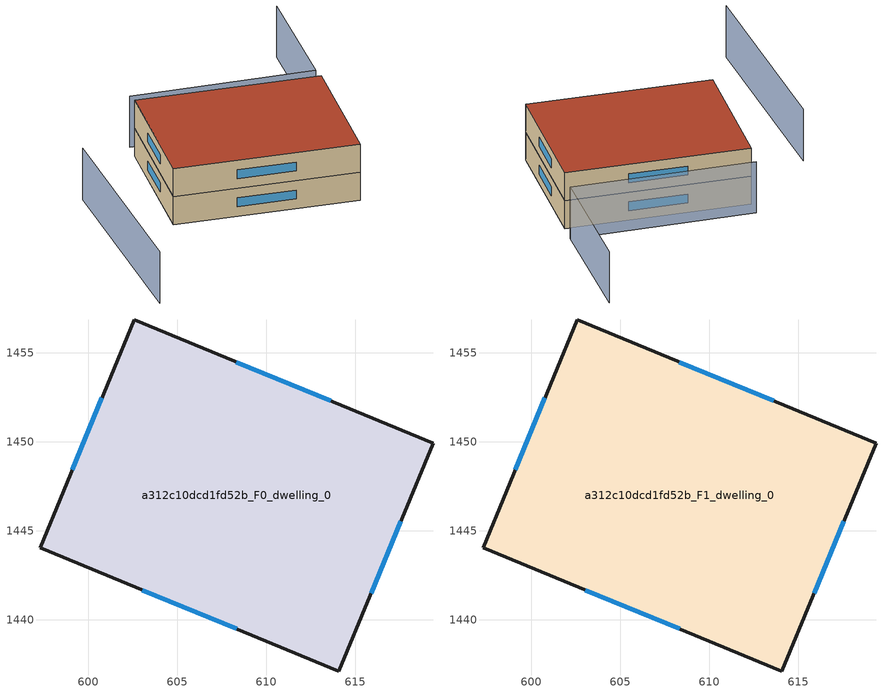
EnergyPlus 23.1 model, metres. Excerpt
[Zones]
a312c10dcd1fd52b_F0_dwelling_0
 floor ground (EU_floor_Construction): 619.36,1449.92 614.07,1437.12 597.29,1444.04 602.58,1456.85 z0
 wall outside (EU_wall_Construction): 619.36,1449.92 602.58,1456.85 597.29,1444.04 614.07,1437.12 619.36,1449.92 z0:3
 window (EU_Window_Construction): 613.62,1452.3 608.33,1454.48 / 615.88,1441.5 617.55,1445.54 / 603.04,1441.67 608.33,1439.49 / 600.77,1452.47 599.1,1448.43 z1.03:1.97
a312c10dcd1fd52b_F1_dwelling_0
 floor to a312c10dcd1fd52b_F0_dwelling_0 (EU_floor_Construction): 619.36,1449.92 614.07,1437.12 597.29,1444.04 602.58,1456.85 z3
 wall outside (EU_wall_Construction): 619.36,1449.92 602.58,1456.85 597.29,1444.04 614.07,1437.12 619.36,1449.92 z3:6
 window (EU_Window_Construction): 613.62,1452.3 608.33,1454.48 / 615.88,1441.5 617.55,1445.54 / 603.04,1441.67 608.33,1439.49 / 600.77,1452.47 599.1,1448.43 z4.03:4.97
 roof outside (EU_roof_Construction): 614.07,1437.12 619.36,1449.92 602.58,1456.85 597.29,1444.04 z6
shading: 593.57,1453.11 586.92,1432.71 / 624.95,1463.96 620.16,1451.82 / 620.16,1451.82 603.27,1458.49 z0:5.5
[Building]
EU S2 Campaign: North Axis=0; Terrain=City; Solar Distribution=FullExterior
[Site:Location]
Cape.Town.Intl.AP: Latitude=-33.965; Longitude=18.602; Time Zone=2; Elevation=46
[SizingPeriod:WeatherFileDays]
AnnualSizingPeriod: Begin Month=1; Begin Day of Month=1; End Month=12; End Day of Month=31; Day of Week for Start Day=Monday; Use Weather File Daylight Saving Period=No; Use Weather File Rain and Snow Indicators=No
[MATERIAL]
EU_InternalMass_Material: Roughness=MediumRough; Thickness=0.1; Conductivity=1; Density=1800; Specific Heat=900; Thermal Absorptance=0.9; Solar Absorptance=0.7; Visible Absorptance=0.7
[MATERIAL:NOMASS] Roughness=MediumRough; Thermal Absorptance=0.9; Solar Absorptance=0.7; Visible Absorptance=0.7
Name | Thermal Resistance
EU_wall_NoMass | 0.493876
EU_roof_NoMass | 0.449382
EU_floor_NoMass | 1.25
[WINDOWMATERIAL:SIMPLEGLAZINGSYSTEM]
EU_Window_SimpleGlazing: UFactor=4.4; Solar Heat Gain Coefficient=0.85; Visible Transmittance=0.85
[CONSTRUCTION]
EU_wall_Construction: EU_wall_NoMass
EU_roof_Construction: EU_roof_NoMass
EU_floor_Construction: EU_floor_NoMass
EU_Window_Construction: EU_Window_SimpleGlazing
EU_InternalMass_Construction: EU_InternalMass_Material
[ZONE] Type=1; Multiplier=1; Ceiling Height=autocalculate; Floor Area=autocalculate; Part of Total Floor Area=Yes
Name | Volume
a312c10dcd1fd52b_F0_dwelling_0 | 754.769
a312c10dcd1fd52b_F1_dwelling_0 | 754.768
[INTERNALMASS] Construction=EU_InternalMass_Construction; Surface Area=251.589
Name | Zone or ZoneList
a312c10dcd1fd52b_F0_dwelling_0_EU_InternalMass | a312c10dcd1fd52b_F0_dwelling_0
a312c10dcd1fd52b_F1_dwelling_0_EU_InternalMass | a312c10dcd1fd52b_F1_dwelling_0
[OTHEREQUIPMENT] Fuel Type=Electricity; Design Level Calculation Method=Watts/Area; Power per Zone Floor Area=1; Fraction Latent=0; Fraction Radiant=0; Fraction Lost=0; Carbon Dioxide Generation Rate=0; EndUse Subcategory=EU_Step8_InternalGains
Name | Zone or ZoneList or Space or SpaceList | Schedule
EU_Step8_InternalGain_a312c10dcd1fd52b_F0_dwelling_0_f000 | a312c10dcd1fd52b_F0_dwelling_0 | EU_Step8_GainSchedule_a312c10dcd1fd52b_F0_dwelling_0_f000
EU_Step8_InternalGain_a312c10dcd1fd52b_F1_dwelling_0_f000 | a312c10dcd1fd52b_F1_dwelling_0 | EU_Step8_GainSchedule_a312c10dcd1fd52b_F1_dwelling_0_f000
[ZONEVENTILATION:DESIGNFLOWRATE] Schedule=EU_AlwaysOn; Design Flow Rate Calculation Method=AirChanges/Hour; Air Changes per Hour=0.64; Ventilation Type=Natural; Fan Pressure Rise=0; Fan Total Efficiency=1; Constant Term Coefficient=1; Temperature Term Coefficient=0; Velocity Term Coefficient=0; Velocity Squared Term Coefficient=0; Minimum Indoor Temperature=-100; Maximum Indoor Temperature=100; Delta Temperature=-100; Minimum Outdoor Temperature=-100; Maximum Outdoor Temperature=100; Maximum Wind Speed=40
Name | Zone or ZoneList or Space or SpaceList
EU_ConstantAir_a312c10dcd1fd52b_F0_dwelling_0 | a312c10dcd1fd52b_F0_dwelling_0
EU_ConstantAir_a312c10dcd1fd52b_F1_dwelling_0 | a312c10dcd1fd52b_F1_dwelling_0
[HVACTEMPLATE:THERMOSTAT] Constant Heating Setpoint=20; Constant Cooling Setpoint=50
EU_HeatOnly_a312c10dcd1fd52b_F0_dwelling_0; EU_HeatOnly_a312c10dcd1fd52b_F1_dwelling_0
[HVACTEMPLATE:ZONE:IDEALLOADSAIRSYSTEM] System Availability Schedule=EU_AlwaysOn; Maximum Heating Supply Air Temperature=50; Minimum Cooling Supply Air Temperature=13; Maximum Heating Supply Air Humidity Ratio=0.0156; Minimum Cooling Supply Air Humidity Ratio=0.0077; Heating Limit=NoLimit; Cooling Limit=NoLimit; Heating Availability Schedule=EU_AlwaysOn; Cooling Availability Schedule=EU_CoolingOff; Dehumidification Control Type=ConstantSensibleHeatRatio; Cooling Sensible Heat Ratio=0.7; Dehumidification Setpoint=60; Humidification Control Type=None; Humidification Setpoint=30; Outdoor Air Method=None; Outdoor Air Flow Rate per Person=0.00944; Outdoor Air Flow Rate per Zone Floor Area=0; Outdoor Air Flow Rate per Zone=0; Demand Controlled Ventilation Type=None; Outdoor Air Economizer Type=NoEconomizer; Heat Recovery Type=None; Sensible Heat Recovery Effectiveness=0.7; Latent Heat Recovery Effectiveness=0.65
Name | Template Thermostat
a312c10dcd1fd52b_F0_dwelling_0 | EU_HeatOnly_a312c10dcd1fd52b_F0_dwelling_0
a312c10dcd1fd52b_F1_dwelling_0 | EU_HeatOnly_a312c10dcd1fd52b_F1_dwelling_0
[SIZING:ZONE] Zone Cooling Design Supply Air Temperature Input Method=SupplyAirTemperature; Zone Cooling Design Supply Air Temperature=13; Zone Heating Design Supply Air Temperature Input Method=SupplyAirTemperature; Zone Heating Design Supply Air Temperature=50; Zone Cooling Design Supply Air Humidity Ratio=0.008; Zone Heating Design Supply Air Humidity Ratio=0.008; Cooling Design Air Flow Method=DesignDay; Cooling Design Air Flow Rate=0; Cooling Minimum Air Flow per Zone Floor Area=0.000762; Cooling Minimum Air Flow=0; Cooling Minimum Air Flow Fraction=0.2; Heating Design Air Flow Method=DesignDay; Heating Design Air Flow Rate=0; Heating Maximum Air Flow per Zone Floor Area=0.002032; Heating Maximum Air Flow=0.141576; Heating Maximum Air Flow Fraction=0.3; Account for Dedicated Outdoor Air System=No; Dedicated Outdoor Air System Control Strategy=NeutralSupplyAir; Dedicated Outdoor Air Low Setpoint Temperature for Design=autosize; Dedicated Outdoor Air High Setpoint Temperature for Design=autosize; Zone Load Sizing Method=Sensible Load Only No Latent Load; Zone Latent Cooling Design Supply Air Humidity Ratio Input Method=HumidityRatioDifference; Zone Cooling Design Supply Air Humidity Ratio Difference=0.005; Zone Latent Heating Design Supply Air Humidity Ratio Input Method=HumidityRatioDifference; Zone Humidification Design Supply Air Humidity Ratio Difference=0.005
a312c10dcd1fd52b_F0_dwelling_0; a312c10dcd1fd52b_F1_dwelling_0
[SCHEDULE:CONSTANT]
Name | Hourly Value
EU_AlwaysOn | 1
EU_CoolingOff | 0
[SCHEDULE:FILE] Column Number=1; Rows to Skip at Top=0; Number of Hours of Data=8760; Column Separator=Comma; Interpolate to Timestep=No; Minutes per Item=60; Adjust Schedule for Daylight Savings=Yes
Name | File
EU_Step8_GainSchedule_a312c10dcd1fd52b_F0_dwelling_0_f000 | ../../schedules/a312c10dcd1fd52b/a312c10dcd1fd52b_F0_dwelling_0_f000_gain.csv
EU_Step8_GainSchedule_a312c10dcd1fd52b_F1_dwelling_0_f000 | ../../schedules/a312c10dcd1fd52b/a312c10dcd1fd52b_F1_dwelling_0_f000_gain.csv
